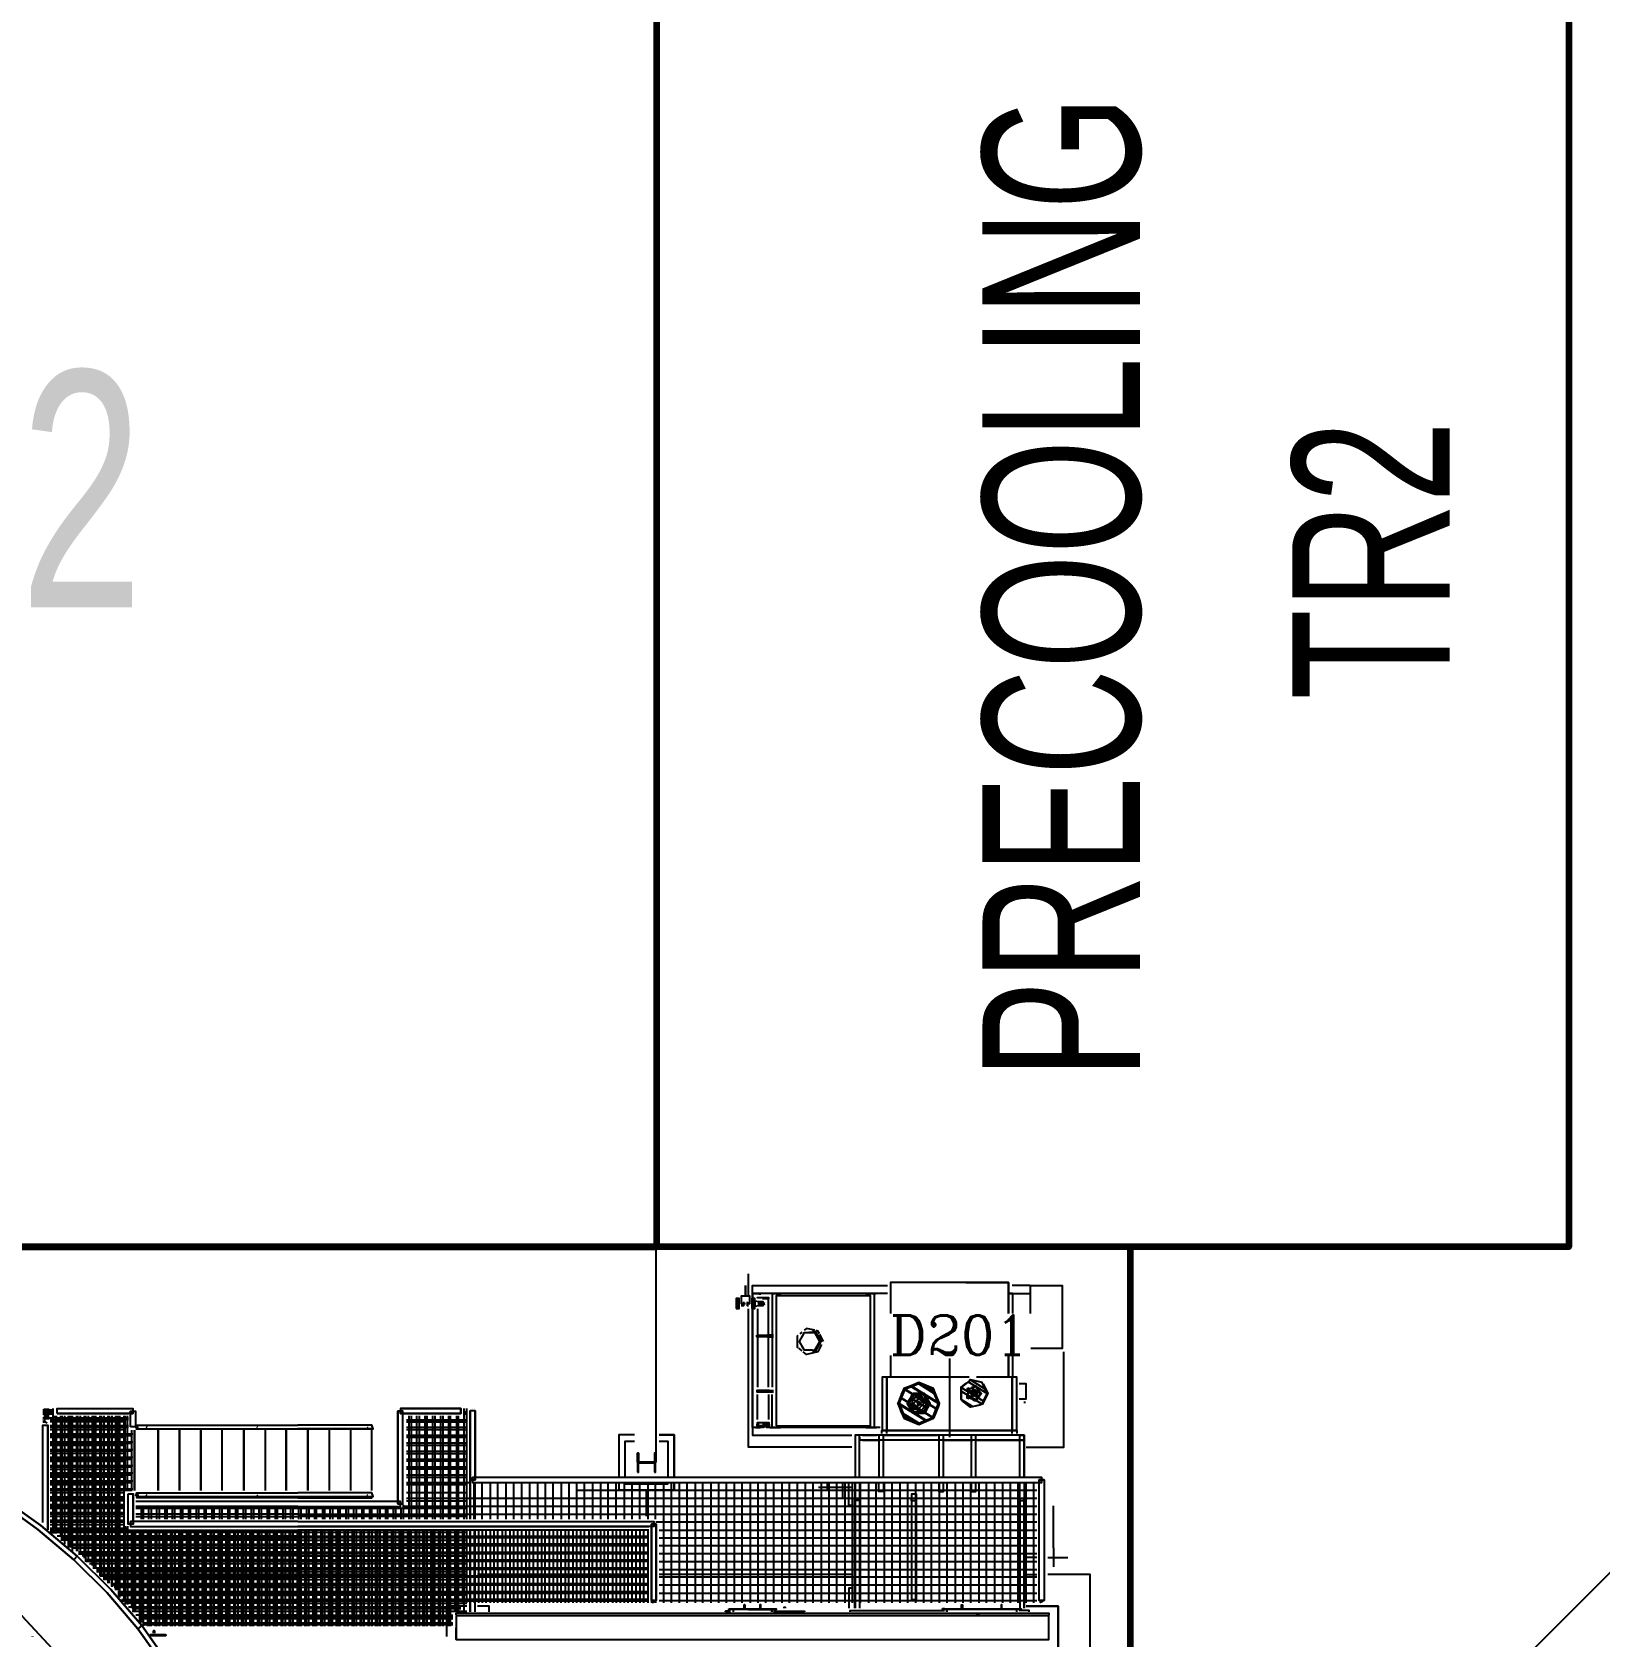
# Model space of a CAD drawing. Extents: x -57244 to 324435, y 15553 to 159369.
# Drawn here: x 106078 to 125968, y 48886 to 69248 of the extents above; entities that cross this region are included whole.
import ezdxf
from ezdxf.enums import TextEntityAlignment as Align

# ---------------------------------------------------------------- set-up
doc = ezdxf.new("R2010")
doc.units = 0
doc.header["$LTSCALE"] = 2000
doc.header["$MEASUREMENT"] = 0
doc.linetypes.add('DASHDOT', pattern=[1, 0.5, -0.25, 0, -0.25])
doc.layers.add('AREE PDL', color=7, linetype='CONTINUOUS', lineweight=100)
doc.layers.add('BASE', color=253, linetype='CONTINUOUS')
doc.layers.add('SCRITTE', color=7, linetype='CONTINUOUS')
doc.styles.add('ROMANC', font='ROMANC', dxfattribs={"height": 0.2})
doc.styles.add('TXT', font='TXT', dxfattribs={"height": 0.2})

msp = doc.modelspace()

# ---------------------------------------------------------------- linework, layer by layer
at = {"layer": 'AREE PDL'}
for p, q in [((120011, 53837), (89323, 53837)), ((120011, 32078), (120011, 53837))]:
    msp.add_line(p, q, dxfattribs=at)
for points in [[(89323, 71949), (89323, 53837), (114003, 53837), (114003, 71949)], [(114003, 53837), (114003, 71949), (125574, 71949), (125574, 53837)]]:
    msp.add_lwpolyline(points, close=True, dxfattribs=at)
at = {"layer": 'BASE', "linetype": 'Continuous'}
for p, q in [((115166, 53228), (115166, 53494)), ((115129, 53344), (115129, 53228)), ((115129, 53228), (115129, 53344)), ((115216, 53273), (115216, 53344)), ((115216, 53244), (115316, 53244)), ((115316, 53244), (115216, 53244)), ((115346, 53244), (115256, 53244)), ((115294, 53138), (115256, 53145)), ((115421, 53174), (115391, 53174)), ((115466, 53244), (115466, 53228)), ((115482, 53244), (115572, 53244)), ((115566, 53244), (115566, 53228)), ((116756, 53244), (116666, 53244)), ((116766, 53244), (116666, 53244)), ((116792, 53244), (116702, 53244)), ((118465, 53244), (118516, 53244)), ((118506, 53244), (118465, 53244)), ((118516, 53244), (118465, 53244)), ((118736, 53344), (118510, 53344)), ((118510, 53244), (118736, 53244)), ((118510, 53244), (118555, 53244)), ((115120, 53114), (115079, 53114)), ((115129, 53114), (115120, 53114)), ((115166, 51294), (115166, 53047)), ((115216, 53047), (115216, 51556)), ((115216, 51556), (115216, 53047)), ((115256, 53083), (115294, 53090)), ((115281, 53047), (115281, 52053)), ((115843, 52751), (115818, 52731)), ((116009, 52776), (115904, 52800)), ((115436, 52714), (115482, 52714)), ((115482, 52694), (115436, 52694)), ((115802, 52550), (115843, 52517)), ((115802, 52550), (115843, 52517)), ((115861, 52550), (115812, 52634)), ((115816, 52641), (115868, 52731)), ((116069, 52629), (116007, 52522)), ((116069, 52723), (116112, 52634)), ((116109, 52641), (116069, 52723)), ((116966, 52455), (116966, 52189)), ((116966, 52455), (116966, 52189)), ((118466, 52455), (118466, 52189)), ((118466, 52189), (118466, 52455)), ((118516, 52455), (118516, 52189)), ((116922, 52184), (117967, 52184)), ((116922, 52184), (116922, 51511)), ((117981, 52151), (118013, 52143)), ((118058, 52184), (118512, 52184)), ((118512, 51465), (118512, 52184)), ((115281, 51646), (115281, 51963)), ((115346, 52014), (115391, 52014)), ((115421, 51963), (115421, 51646)), ((115436, 52014), (115482, 52014)), ((115436, 51994), (115482, 51994)), ((117108, 51963), (117127, 52008)), ((117221, 51917), (117247, 51963)), ((117425, 51928), (117405, 51963)), ((117940, 51917), (117940, 51963)), ((117940, 51963), (117940, 51917)), ((117999, 52053), (118052, 52070)), ((117999, 51938), (117999, 52013)), ((118097, 52008), (118065, 52053)), ((118065, 52053), (118097, 52008)), ((118201, 51975), (118148, 51866)), ((106352, 51762), (106216, 51762)), ((106216, 51742), (106352, 51742)), ((106240, 51601), (106240, 51783)), ((106260, 51646), (106260, 51783)), ((106288, 51646), (106288, 51783)), ((106340, 51783), (106340, 50200)), ((106396, 51721), (107301, 51721)), ((107346, 51721), (107357, 51721)), ((107388, 51737), (107388, 51552)), ((111550, 51742), (111595, 51742)), ((111560, 50381), (111560, 51783)), ((111588, 51783), (111588, 50381)), ((111660, 51782), (111660, 51783)), ((111688, 51783), (111688, 51782)), ((117109, 51733), (117089, 51782)), ((117245, 51737), (117199, 51817)), ((117399, 51723), (117254, 51723)), ((117425, 51769), (117407, 51737)), ((118666, 51872), (118666, 51851)), ((118666, 51872), (118666, 51851)), ((106352, 51714), (106216, 51714)), ((107301, 51662), (106216, 51662)), ((106216, 51642), (106217, 51642)), ((106217, 51614), (106216, 51614)), ((106230, 51601), (106230, 51623)), ((106277, 50245), (106277, 51573)), ((107301, 51642), (106307, 51642)), ((107266, 51614), (106307, 51614)), ((107301, 51562), (106307, 51562)), ((107301, 51542), (106307, 51542)), ((106360, 51691), (106360, 50200)), ((106388, 50200), (106388, 51691)), ((106440, 51691), (106440, 50155)), ((106460, 50110), (106460, 51691)), ((106488, 51691), (106488, 50064)), ((106540, 50019), (106540, 51691)), ((106560, 51691), (106560, 50019)), ((106588, 51691), (106588, 49974)), ((106640, 51691), (106640, 49974)), ((106660, 49974), (106660, 51691)), ((106688, 51691), (106688, 49929)), ((106740, 51691), (106740, 49884)), ((106760, 49838), (106760, 51691)), ((106788, 51691), (106788, 49838)), ((106840, 51691), (106840, 49793)), ((106860, 49748), (106860, 51691)), ((106888, 49748), (106888, 51691)), ((106940, 49658), (106940, 51691)), ((106960, 49658), (106960, 51691)), ((106988, 51691), (106988, 49612)), ((107040, 51691), (107040, 49567)), ((107060, 49567), (107060, 51691)), ((107088, 51691), (107088, 49522)), ((107140, 49477), (107140, 51691)), ((107160, 51691), (107160, 49477)), ((107188, 51691), (107188, 49386)), ((107240, 51691), (107240, 49341)), ((107260, 50742), (107260, 51691)), ((107288, 50742), (107288, 51691)), ((107407, 51573), (107392, 51531)), ((107424, 51526), (109448, 51526)), ((107538, 51542), (107527, 51548)), ((108938, 51542), (108928, 51548)), ((110404, 51526), (109448, 51526)), ((110329, 51547), (110338, 51542)), ((110826, 51642), (111595, 51642)), ((110826, 51614), (111595, 51614)), ((111595, 51542), (110826, 51542)), ((110860, 50381), (110860, 51691)), ((110888, 51691), (110888, 50381)), ((110960, 50381), (110960, 51691)), ((110988, 51691), (110988, 50381)), ((111060, 51691), (111060, 50381)), ((111088, 50381), (111088, 51691)), ((111160, 50381), (111160, 51691)), ((111188, 51691), (111188, 50381)), ((111260, 51691), (111260, 50381)), ((111288, 51691), (111288, 50381)), ((111360, 51691), (111360, 50381)), ((111388, 50381), (111388, 51691)), ((111460, 51691), (111460, 50381)), ((111488, 50381), (111488, 51691)), ((111595, 51714), (111550, 51714)), ((115346, 51544), (115216, 51544)), ((115256, 51544), (115316, 51544)), ((115256, 51544), (115306, 51544)), ((116838, 51544), (115391, 51544)), ((115436, 51544), (115572, 51544)), ((115466, 51556), (115466, 51544)), ((115566, 51544), (115466, 51544)), ((115566, 51544), (115476, 51544)), ((115566, 51556), (115566, 51544)), ((115566, 51556), (115566, 51544)), ((116657, 51544), (116792, 51544)), ((116766, 51544), (116766, 51556)), ((117326, 51583), (117380, 51606)), ((107266, 51514), (106307, 51514)), ((106307, 51462), (107357, 51462)), ((106307, 51442), (107346, 51442)), ((107266, 51414), (106307, 51414)), ((106307, 51362), (107357, 51362)), ((106307, 51342), (107346, 51342)), ((107266, 51314), (106307, 51314)), ((107340, 51511), (107340, 50742)), ((107378, 51511), (107378, 50742)), ((107378, 50742), (107378, 51511)), ((107678, 50742), (107678, 51511)), ((107678, 51511), (107678, 50742)), ((107949, 51511), (107949, 50742)), ((107949, 50742), (107949, 51511)), ((108220, 50742), (108220, 51511)), ((108220, 51511), (108220, 50742)), ((108491, 50742), (108491, 51511)), ((108491, 50742), (108491, 51511)), ((108762, 51511), (108762, 50742)), ((108762, 50742), (108762, 51511)), ((109033, 51511), (109033, 50742)), ((109033, 51511), (109033, 50742)), ((109303, 50742), (109303, 51511)), ((109303, 51511), (109303, 50742)), ((109574, 51511), (109574, 50742)), ((109574, 50742), (109574, 51511)), ((109845, 51511), (109845, 50742)), ((109845, 51511), (109845, 50742)), ((110116, 51511), (110116, 50742)), ((110116, 51511), (110116, 50742)), ((110387, 50742), (110387, 51511)), ((110387, 50742), (110387, 51511)), ((111595, 51514), (110826, 51514)), ((111595, 51442), (110826, 51442)), ((111595, 51414), (110826, 51414)), ((111595, 51342), (110826, 51342)), ((111595, 51314), (110826, 51314)), ((113719, 51448), (113522, 51448)), ((118662, 51444), (116521, 51444)), ((116521, 51444), (116521, 50923)), ((118645, 51384), (116566, 51384)), ((118645, 51384), (116566, 51384)), ((116576, 51420), (116576, 51375)), ((116576, 51375), (116576, 51420)), ((116612, 51444), (116792, 51444)), ((116612, 51384), (116838, 51384)), ((116860, 51465), (116860, 51504)), ((116883, 51444), (117561, 51444)), ((117606, 51384), (116883, 51384)), ((117967, 51444), (117651, 51444)), ((117651, 51384), (118013, 51384)), ((118600, 51444), (118058, 51444)), ((118058, 51384), (118645, 51384)), ((118572, 51504), (118572, 51465)), ((118572, 51504), (118572, 51465)), ((118607, 51375), (118607, 51420)), ((118607, 51375), (118607, 51420)), ((106307, 51262), (107357, 51262)), ((107346, 51242), (106307, 51242)), ((107266, 51214), (106307, 51214)), ((107357, 51162), (106307, 51162)), ((106307, 51142), (107346, 51142)), ((106307, 51114), (107266, 51114)), ((110826, 51242), (111595, 51242)), ((110826, 51214), (111595, 51214)), ((110826, 51142), (111595, 51142)), ((111595, 51114), (110826, 51114)), ((106307, 51062), (107357, 51062)), ((106307, 51042), (107346, 51042)), ((106307, 51014), (107266, 51014)), ((107357, 50962), (106307, 50962)), ((106307, 50942), (107346, 50942)), ((107266, 50914), (106307, 50914)), ((110826, 51042), (111595, 51042)), ((111595, 51014), (110826, 51014)), ((110826, 50942), (111595, 50942)), ((110826, 50914), (111595, 50914)), ((112534, 50910), (111666, 50910)), ((118871, 50910), (113206, 50910)), ((113987, 51102), (113757, 51102)), ((113764, 51102), (113869, 51102)), ((122853, 46458), (127353, 50958)), ((107357, 50862), (106307, 50862)), ((107346, 50842), (106307, 50842)), ((107266, 50814), (106307, 50814)), ((107357, 50762), (106307, 50762)), ((107346, 50742), (106307, 50742)), ((107256, 50714), (106307, 50714)), ((107358, 50336), (107358, 50703)), ((107407, 50713), (109448, 50713)), ((111640, 50842), (110826, 50842)), ((111595, 50814), (110826, 50814)), ((111595, 50714), (110826, 50714)), ((111634, 50381), (111634, 50878)), ((111634, 50878), (111634, 50381)), ((111666, 50847), (112579, 50847)), ((111688, 50381), (111688, 50833)), ((111696, 50381), (111696, 50833)), ((111696, 50833), (111696, 50381)), ((111788, 50381), (111788, 50833)), ((111888, 50833), (111888, 50381)), ((111988, 50381), (111988, 50833)), ((112088, 50833), (112088, 50381)), ((112188, 50381), (112188, 50833)), ((112288, 50833), (112288, 50381)), ((112388, 50833), (112388, 50381)), ((112488, 50833), (112488, 50381)), ((112588, 50833), (112588, 50381)), ((112688, 50381), (112688, 50833)), ((112788, 50833), (112788, 50381)), ((112888, 50833), (112888, 50381)), ((112988, 50381), (112988, 50833)), ((118826, 50742), (113003, 50742)), ((113088, 50381), (113088, 50833)), ((113160, 50847), (118826, 50847)), ((113188, 50833), (113188, 50381)), ((113288, 50833), (113288, 50381)), ((113388, 50381), (113388, 50833)), ((113488, 50381), (113488, 50833)), ((113588, 50833), (113588, 50381)), ((114142, 50828), (113602, 50828)), ((113688, 50833), (113688, 50381)), ((113788, 50381), (113788, 50833)), ((113888, 50833), (113888, 50381)), ((113988, 50381), (113988, 50833)), ((114088, 50833), (114088, 49318)), ((114188, 49318), (114188, 50833)), ((114288, 50833), (114288, 49318)), ((114388, 49318), (114388, 50833)), ((114488, 50833), (114488, 49318)), ((114588, 49318), (114588, 50833)), ((114688, 50833), (114688, 49318)), ((114788, 50833), (114788, 49318)), ((114888, 49318), (114888, 50833)), ((114988, 49318), (114988, 50833)), ((115088, 49318), (115088, 50833)), ((115188, 50833), (115188, 49318)), ((115288, 49318), (115288, 50833)), ((115388, 49318), (115388, 50833)), ((115488, 49318), (115488, 50833)), ((115588, 50833), (115588, 49318)), ((115688, 49318), (115688, 50833)), ((115788, 49318), (115788, 50833)), ((115888, 49318), (115888, 50833)), ((115988, 49318), (115988, 50833)), ((116088, 50833), (116088, 49318)), ((116165, 50829), (116165, 50738)), ((116188, 49318), (116188, 50833)), ((116288, 49318), (116288, 50833)), ((116365, 50641), (116365, 50833)), ((116388, 50833), (116388, 49318)), ((116488, 49318), (116488, 50833)), ((116521, 50652), (116521, 50833)), ((116521, 50833), (116521, 50607)), ((116576, 50833), (116576, 50607)), ((116588, 49318), (116588, 50833)), ((116688, 50833), (116688, 49318)), ((116788, 49318), (116788, 50833)), ((116888, 50833), (116888, 49318)), ((116988, 49318), (116988, 50833)), ((117088, 50833), (117088, 49318)), ((117188, 49318), (117188, 50833)), ((117288, 49318), (117288, 50833)), ((117388, 50833), (117388, 49318)), ((117488, 49318), (117488, 50833)), ((117588, 49318), (117588, 50833)), ((117688, 49318), (117688, 50833)), ((117788, 50833), (117788, 49318)), ((117888, 49318), (117888, 50833)), ((117988, 49318), (117988, 50833)), ((118088, 50833), (118088, 49318)), ((118188, 49318), (118188, 50833)), ((118288, 50833), (118288, 49318)), ((118388, 50833), (118388, 49318)), ((118488, 50833), (118488, 49318)), ((118588, 49318), (118588, 50833)), ((118607, 50607), (118607, 50833)), ((118662, 50833), (118662, 50607)), ((118662, 50833), (118662, 50607)), ((118688, 49318), (118688, 50833)), ((118788, 49318), (118788, 50833)), ((118917, 50879), (118855, 50879)), ((106307, 50662), (107256, 50662)), ((106307, 50642), (107256, 50642)), ((107256, 50614), (106307, 50614)), ((107256, 50562), (106307, 50562)), ((106307, 50542), (107256, 50542)), ((107256, 50514), (106307, 50514)), ((107392, 50666), (109448, 50666)), ((107424, 50666), (107392, 50666)), ((109448, 50604), (107392, 50604)), ((107392, 50542), (109448, 50542)), ((109448, 50542), (107392, 50542)), ((109448, 50514), (107392, 50514)), ((107407, 50652), (107407, 50652)), ((107460, 50516), (107460, 50381)), ((107488, 50516), (107488, 50381)), ((107538, 50682), (107527, 50688)), ((107560, 50381), (107560, 50516)), ((107588, 50516), (107588, 50381)), ((107660, 50381), (107660, 50516)), ((107688, 50516), (107688, 50381)), ((107760, 50516), (107760, 50381)), ((107788, 50516), (107788, 50381)), ((107860, 50381), (107860, 50516)), ((107888, 50381), (107888, 50516)), ((107960, 50516), (107960, 50381)), ((107988, 50516), (107988, 50381)), ((108060, 50516), (108060, 50381)), ((108088, 50381), (108088, 50516)), ((108160, 50516), (108160, 50381)), ((108188, 50516), (108188, 50381)), ((108260, 50516), (108260, 50381)), ((108288, 50381), (108288, 50516)), ((108360, 50516), (108360, 50381)), ((108388, 50381), (108388, 50516)), ((108460, 50381), (108460, 50516)), ((108488, 50381), (108488, 50516)), ((108560, 50516), (108560, 50381)), ((108588, 50381), (108588, 50516)), ((108660, 50516), (108660, 50381)), ((108688, 50381), (108688, 50516)), ((108760, 50381), (108760, 50516)), ((108788, 50381), (108788, 50516)), ((108860, 50381), (108860, 50516)), ((108888, 50516), (108888, 50381)), ((108928, 50688), (108938, 50682)), ((108960, 50381), (108960, 50516)), ((108988, 50381), (108988, 50516)), ((109060, 50516), (109060, 50381)), ((109088, 50381), (109088, 50516)), ((109160, 50516), (109160, 50381)), ((109188, 50516), (109188, 50381)), ((109260, 50516), (109260, 50381)), ((109288, 50516), (109288, 50381)), ((109360, 50381), (109360, 50516)), ((109388, 50381), (109388, 50516)), ((111595, 50514), (109448, 50514)), ((109460, 50381), (109460, 50516)), ((109488, 50516), (109488, 50381)), ((109560, 50516), (109560, 50381)), ((109588, 50516), (109588, 50381)), ((109660, 50516), (109660, 50381)), ((109688, 50381), (109688, 50516)), ((109760, 50516), (109760, 50381)), ((109788, 50516), (109788, 50381)), ((109860, 50381), (109860, 50516)), ((109888, 50516), (109888, 50381)), ((109960, 50381), (109960, 50516)), ((109988, 50381), (109988, 50516)), ((110060, 50516), (110060, 50381)), ((110088, 50516), (110088, 50381)), ((110160, 50381), (110160, 50516)), ((110188, 50516), (110188, 50381)), ((110260, 50516), (110260, 50381)), ((110288, 50381), (110288, 50516)), ((110338, 50682), (110329, 50687)), ((110360, 50516), (110360, 50381)), ((110388, 50381), (110388, 50516)), ((110460, 50516), (110460, 50381)), ((110488, 50516), (110488, 50381)), ((110560, 50516), (110560, 50381)), ((110588, 50516), (110588, 50381)), ((110660, 50516), (110660, 50381)), ((110688, 50516), (110688, 50381)), ((110760, 50381), (110760, 50516)), ((118826, 50542), (110781, 50542)), ((110788, 50381), (110788, 50562)), ((118826, 50642), (110826, 50642)), ((110826, 50614), (111595, 50614)), ((116476, 50554), (116441, 50554)), ((116517, 50652), (116517, 49251)), ((116517, 49251), (116517, 50652)), ((116521, 50652), (116521, 49251)), ((116576, 50652), (116576, 50607)), ((116576, 50607), (116576, 49251)), ((118607, 50652), (118607, 49251)), ((118607, 50607), (118607, 50652)), ((118662, 49251), (118662, 50652)), ((118664, 50652), (118664, 49251)), ((118664, 50652), (118664, 49251)), ((107256, 50462), (106307, 50462)), ((107256, 50442), (106307, 50442)), ((107256, 50414), (106307, 50414)), ((107256, 50362), (106307, 50362)), ((107256, 50342), (106307, 50342)), ((106307, 50314), (107256, 50314)), ((109448, 50442), (107392, 50442)), ((107392, 50414), (109448, 50414)), ((109448, 50442), (118826, 50442)), ((111595, 50414), (109448, 50414)), ((113966, 50349), (113966, 50290)), ((118826, 50342), (113990, 50342)), ((107301, 50262), (106307, 50262)), ((106307, 50242), (109448, 50242)), ((106307, 50214), (109448, 50214)), ((109448, 50162), (106397, 50162)), ((106442, 50142), (109448, 50142)), ((109448, 50114), (106442, 50114)), ((107260, 50290), (107260, 49296)), ((107288, 50290), (107288, 49296)), ((107340, 50245), (107340, 49251)), ((107360, 50245), (107360, 49206)), ((107388, 49206), (107388, 50245)), ((107440, 50245), (107440, 49070)), ((107460, 50245), (107460, 49070)), ((107488, 50245), (107488, 49025)), ((107540, 50245), (107540, 49023)), ((107560, 50245), (107560, 49023)), ((107588, 49023), (107588, 50245)), ((107640, 50245), (107640, 49023)), ((107660, 49023), (107660, 50245)), ((107688, 50245), (107688, 49023)), ((107740, 49023), (107740, 50245)), ((107760, 50245), (107760, 49023)), ((107788, 49023), (107788, 50245)), ((107840, 49023), (107840, 50245)), ((107860, 49023), (107860, 50245)), ((107888, 50245), (107888, 49023)), ((107940, 50245), (107940, 49023)), ((107960, 50245), (107960, 49023)), ((107988, 49023), (107988, 50245)), ((108040, 49023), (108040, 50245)), ((108060, 50245), (108060, 49023)), ((108088, 50245), (108088, 49023)), ((108140, 50245), (108140, 49023)), ((108160, 50245), (108160, 49023)), ((108188, 49023), (108188, 50245)), ((108240, 49023), (108240, 50245)), ((108260, 50245), (108260, 49023)), ((108288, 49023), (108288, 50245)), ((108340, 49023), (108340, 50245)), ((108360, 49023), (108360, 50245)), ((108388, 49023), (108388, 50245)), ((108440, 50245), (108440, 49023)), ((108460, 50245), (108460, 49023)), ((108488, 49023), (108488, 50245)), ((108540, 49023), (108540, 50245)), ((108560, 49023), (108560, 50245)), ((108588, 49023), (108588, 50245)), ((108640, 49023), (108640, 50245)), ((108660, 49023), (108660, 50245)), ((108688, 50245), (108688, 49023)), ((108740, 49023), (108740, 50245)), ((108760, 50245), (108760, 49023)), ((108788, 50245), (108788, 49023)), ((108840, 50245), (108840, 49023)), ((108860, 50245), (108860, 49023)), ((108888, 49023), (108888, 50245)), ((108940, 49023), (108940, 50245)), ((108960, 50245), (108960, 49023)), ((108988, 50245), (108988, 49023)), ((109040, 50245), (109040, 49023)), ((109060, 50245), (109060, 49023)), ((109088, 50245), (109088, 49023)), ((109140, 50245), (109140, 49023)), ((109160, 50245), (109160, 49023)), ((109188, 49023), (109188, 50245)), ((109240, 49023), (109240, 50245)), ((109260, 49023), (109260, 50245)), ((109288, 50245), (109288, 49023)), ((109340, 50245), (109340, 49023)), ((109360, 49023), (109360, 50245)), ((109388, 49023), (109388, 50245)), ((109440, 50245), (109440, 49023)), ((109448, 50287), (113900, 50287)), ((113900, 50242), (109448, 50242)), ((109448, 50214), (111595, 50214)), ((109448, 50162), (113900, 50162)), ((113900, 50142), (109448, 50142)), ((109448, 50114), (111595, 50114)), ((109460, 50245), (109460, 49023)), ((109488, 50245), (109488, 49023)), ((109540, 50245), (109540, 49023)), ((109560, 49023), (109560, 50245)), ((109588, 49023), (109588, 50245)), ((109640, 50245), (109640, 49023)), ((109660, 50245), (109660, 49023)), ((109688, 49023), (109688, 50245)), ((109740, 50245), (109740, 49023)), ((109760, 49023), (109760, 50245)), ((109788, 50245), (109788, 49023)), ((109840, 50245), (109840, 49023)), ((109860, 50245), (109860, 49023)), ((109888, 49023), (109888, 50245)), ((109940, 49023), (109940, 50245)), ((109960, 50245), (109960, 49023)), ((109988, 49023), (109988, 50245)), ((110040, 49023), (110040, 50245)), ((110060, 49023), (110060, 50245)), ((110088, 49023), (110088, 50245)), ((110140, 50245), (110140, 49023)), ((110160, 50245), (110160, 49023)), ((110188, 50245), (110188, 49023)), ((110240, 50245), (110240, 49023)), ((110260, 49023), (110260, 50245)), ((110288, 50245), (110288, 49023)), ((110340, 50245), (110340, 49023)), ((110360, 49023), (110360, 50245)), ((110388, 50245), (110388, 49023)), ((110440, 49023), (110440, 50245)), ((110460, 50245), (110460, 49023)), ((110488, 50245), (110488, 49023)), ((110540, 50245), (110540, 49023)), ((110560, 49023), (110560, 50245)), ((110588, 49023), (110588, 50245)), ((110640, 49023), (110640, 50245)), ((110660, 49023), (110660, 50245)), ((110688, 49023), (110688, 50245)), ((110740, 49023), (110740, 50245)), ((110760, 50245), (110760, 49023)), ((110788, 49023), (110788, 50245)), ((110840, 50245), (110840, 49023)), ((110860, 49023), (110860, 50245)), ((110888, 49023), (110888, 50245)), ((110940, 49023), (110940, 50245)), ((110960, 49023), (110960, 50245)), ((110988, 50245), (110988, 49023)), ((111040, 49023), (111040, 50245)), ((111060, 49023), (111060, 50245)), ((111088, 49023), (111088, 50245)), ((111140, 49023), (111140, 50245)), ((111160, 50245), (111160, 49023)), ((111188, 49023), (111188, 50245)), ((111240, 49023), (111240, 50245)), ((111260, 49023), (111260, 50245)), ((111288, 50245), (111288, 49023)), ((111340, 50245), (111340, 49023)), ((111360, 49023), (111360, 50245)), ((111388, 49023), (111388, 50245)), ((111440, 50245), (111440, 49206)), ((111460, 49206), (111460, 50245)), ((111488, 49206), (111488, 50245)), ((111540, 50245), (111540, 49318)), ((111560, 49206), (111560, 50245)), ((111588, 50245), (111588, 49318)), ((111634, 50245), (111634, 49206)), ((111634, 49206), (111634, 50245)), ((111640, 49318), (111640, 50245)), ((111688, 50245), (111688, 49318)), ((111696, 50245), (111696, 49206)), ((111696, 50245), (111696, 49206)), ((111740, 50245), (111740, 49318)), ((111788, 50245), (111788, 49318)), ((111840, 49318), (111840, 50245)), ((111888, 50245), (111888, 49318)), ((111940, 49318), (111940, 50245)), ((111988, 49318), (111988, 50245)), ((112040, 50245), (112040, 49318)), ((112088, 49318), (112088, 50245)), ((112140, 50245), (112140, 49318)), ((112188, 49318), (112188, 50245)), ((112240, 49318), (112240, 50245)), ((112288, 50245), (112288, 49318)), ((112340, 50245), (112340, 49318)), ((112388, 49318), (112388, 50245)), ((112440, 49318), (112440, 50245)), ((112488, 50245), (112488, 49318)), ((112540, 50245), (112540, 49318)), ((112588, 49318), (112588, 50245)), ((112640, 49318), (112640, 50245)), ((112688, 50245), (112688, 49318)), ((112740, 50245), (112740, 49318)), ((112788, 49318), (112788, 50245)), ((112840, 50245), (112840, 49318)), ((112888, 49318), (112888, 50245)), ((112940, 50245), (112940, 49318)), ((112988, 49318), (112988, 50245)), ((113040, 49318), (113040, 50245)), ((113088, 49318), (113088, 50245)), ((113140, 50245), (113140, 49318)), ((113188, 49318), (113188, 50245)), ((113240, 50245), (113240, 49318)), ((113288, 50245), (113288, 49318)), ((113340, 49318), (113340, 50245)), ((113388, 49318), (113388, 50245)), ((113440, 50245), (113440, 49318)), ((113488, 50245), (113488, 49318)), ((113540, 50245), (113540, 49318)), ((113588, 50245), (113588, 49318)), ((113640, 49318), (113640, 50245)), ((113688, 50245), (113688, 49318)), ((113740, 49318), (113740, 50245)), ((113788, 50245), (113788, 49318)), ((113840, 49318), (113840, 50245)), ((113888, 50245), (113888, 49318)), ((114035, 50242), (118826, 50242)), ((114035, 50142), (118826, 50142)), ((106533, 50062), (109448, 50062)), ((109448, 50042), (106533, 50042)), ((106578, 50014), (109448, 50014)), ((106648, 49911), (106648, 49910)), ((109448, 49962), (106668, 49962)), ((106668, 49942), (109448, 49942)), ((109448, 49914), (106714, 49914)), ((113900, 50062), (109448, 50062)), ((113900, 50042), (109448, 50042)), ((109448, 50014), (111595, 50014)), ((109448, 49962), (113900, 49962)), ((113900, 49942), (109448, 49942)), ((109448, 49914), (111595, 49914)), ((118826, 50042), (114035, 50042)), ((118826, 49942), (114035, 49942)), ((119037, 50018), (119037, 49775)), ((106606, 49864), (106607, 49864)), ((109448, 49862), (106759, 49862)), ((109448, 49842), (106759, 49842)), ((109448, 49814), (106804, 49814)), ((106849, 49762), (109448, 49762)), ((106894, 49742), (109448, 49742)), ((106894, 49714), (109448, 49714)), ((109448, 49862), (113900, 49862)), ((113900, 49842), (109448, 49842)), ((111595, 49814), (109448, 49814)), ((109448, 49762), (113900, 49762)), ((113900, 49742), (109448, 49742)), ((109448, 49714), (111595, 49714)), ((114035, 49842), (118826, 49842)), ((114035, 49742), (118826, 49742)), ((109448, 49679), (106940, 49679)), ((106940, 49662), (109448, 49662)), ((106985, 49642), (109448, 49642)), ((109448, 49614), (106985, 49614)), ((107075, 49562), (109448, 49562)), ((107075, 49542), (109448, 49542)), ((109448, 49514), (107120, 49514)), ((111595, 49679), (109448, 49679)), ((109448, 49662), (113900, 49662)), ((113900, 49642), (109448, 49642)), ((109448, 49614), (111595, 49614)), ((109448, 49562), (113900, 49562)), ((113900, 49542), (109448, 49542)), ((111595, 49514), (109448, 49514)), ((113900, 49679), (111730, 49679)), ((116476, 49679), (114035, 49679)), ((118826, 49642), (114035, 49642)), ((118826, 49542), (114035, 49542)), ((118691, 49679), (118826, 49679)), ((107166, 49462), (109448, 49462)), ((107166, 49442), (109448, 49442)), ((107166, 49414), (109448, 49414)), ((107211, 49362), (109448, 49362)), ((107211, 49342), (109448, 49342)), ((109448, 49314), (107256, 49314)), ((109448, 49462), (113900, 49462)), ((109448, 49442), (113900, 49442)), ((111595, 49414), (109448, 49414)), ((113900, 49362), (109448, 49362)), ((109448, 49342), (113900, 49342)), ((109448, 49314), (111595, 49314)), ((113940, 49318), (113940, 49341)), ((113988, 49341), (113988, 49318)), ((114035, 49442), (118826, 49442)), ((118826, 49342), (114035, 49342)), ((115310, 49292), (115310, 49251)), ((118870, 49321), (118870, 49341)), ((109448, 49262), (107301, 49262)), ((109448, 49242), (107346, 49242)), ((107346, 49214), (109448, 49214)), ((109448, 49162), (107392, 49162)), ((109448, 49142), (107437, 49142)), ((109448, 49114), (107437, 49114)), ((111516, 49262), (109448, 49262)), ((111516, 49242), (109448, 49242)), ((109448, 49214), (111595, 49214)), ((109448, 49162), (111414, 49162)), ((109448, 49142), (111414, 49142)), ((111414, 49114), (109448, 49114)), ((118976, 49154), (111456, 49154)), ((111456, 49154), (111456, 49008)), ((111876, 49274), (111730, 49274)), ((114916, 49233), (114916, 49242)), ((115482, 49213), (115876, 49213)), ((117681, 49206), (117681, 49233)), ((118976, 49008), (118976, 49154)), ((106085, 48889), (106081, 48894)), ((106081, 48894), (106085, 48889)), ((106081, 48894), (106085, 48889)), ((106085, 48889), (106081, 48894)), ((106081, 48894), (106085, 48889)), ((106085, 48889), (106081, 48894)), ((106081, 48894), (106085, 48889)), ((106085, 48889), (106081, 48894)), ((106081, 48894), (106085, 48889)), ((106085, 48889), (106081, 48894)), ((106081, 48894), (106085, 48889)), ((106085, 48889), (106081, 48894)), ((106081, 48894), (106085, 48889)), ((106085, 48889), (106081, 48894)), ((107419, 48990), (107419, 48990)), ((107468, 49029), (107468, 49029)), ((109448, 49062), (107482, 49062)), ((107482, 49042), (109448, 49042)), ((111414, 49062), (109448, 49062)), ((109448, 49042), (111414, 49042)), ((111456, 48854), (111456, 48999))]:
    msp.add_line(p, q, dxfattribs=at)
at = {"layer": 'BASE', "linetype": 'DASHDOT'}
for p, q in [((117716, 52420), (117716, 51234)), ((113872, 50416), (113872, 50742)), ((116476, 50781), (116056, 50781)), ((119037, 50018), (119037, 50551)), ((118826, 49892), (118691, 49892)), ((118962, 49892), (119218, 49892))]:
    msp.add_line(p, q, dxfattribs=at)
at = {"layer": 'BASE', "linetype": 'Continuous'}
for points in [[(113992, 56437), (113992, 51102), (113876, 51102)], [(117515, 53384), (116966, 53384), (116966, 52989)], [(118466, 52989), (118466, 53384), (116966, 53384), (116966, 52989)], [(117922, 53384), (118466, 53384), (118466, 52989)], [(115079, 53214), (115179, 53214), (115179, 53183)], [(115120, 53114), (115079, 53114), (115079, 53214), (115179, 53214), (115179, 53114), (115165, 53114)], [(116928, 53244), (115216, 53244), (115216, 53344), (116928, 53344)], [(115216, 53183), (115216, 53244), (115306, 53244)], [(115316, 53228), (115316, 53244), (115216, 53244), (115216, 53183)], [(115316, 53244), (115216, 53244), (115216, 53228)], [(115216, 53183), (115216, 53244), (115306, 53244)], [(115281, 53183), (115281, 53194), (115351, 53194), (115421, 53194), (115421, 53174), (115391, 53174)], [(115281, 53194), (115351, 53194), (115421, 53194)], [(115421, 52053), (115421, 53174), (115351, 53174), (115346, 53174)], [(115566, 53228), (115566, 53244), (115466, 53244), (115466, 52053)], [(115566, 53228), (115566, 53244), (115476, 53244)], [(116666, 53228), (116666, 53244), (116756, 53244)], [(116666, 53244), (116766, 53244), (116766, 53228)], [(116666, 51556), (116666, 51544), (116766, 51544), (116766, 53244), (116666, 53244), (116666, 53228)], [(118465, 53244), (118516, 53244), (118516, 52989)], [(118465, 53244), (118516, 53244), (118516, 53228)], [(118746, 52989), (118746, 53344), (119146, 53344), (119146, 52544), (118749, 52544)], [(118746, 52989), (118746, 53344), (119146, 53344), (119146, 52544), (118749, 52544)], [(115047, 53092), (115047, 53114), (115047, 53138)], [(115075, 53089), (115107, 53089), (115107, 53114), (115107, 53138)], [(115179, 53138), (115179, 53119), (115150, 53119)], [(115150, 53138), (115150, 53114), (115150, 53089), (115165, 53089)], [(115179, 53138), (115179, 53114), (115165, 53114)], [(116476, 51294), (115166, 51294), (115166, 53047)], [(115210, 53138), (115210, 53114), (115210, 53092)], [(115316, 51556), (115316, 51544), (115216, 51544), (115216, 53047)], [(115246, 53138), (115246, 53114), (115246, 53092)], [(115979, 52522), (115877, 52522), (115812, 52634), (115877, 52747), (116007, 52747), (116072, 52634)], [(116009, 52776), (115904, 52800), (115874, 52776)], [(115979, 52522), (116007, 52522), (116072, 52634), (116007, 52747), (115934, 52747)], [(115979, 52509), (116015, 52509), (116087, 52634), (116015, 52760), (115979, 52760)], [(116066, 52731), (116048, 52767), (116024, 52773)], [(116066, 52731), (116048, 52767), (116024, 52773)], [(115482, 52714), (115431, 52714), (115431, 52694), (115482, 52694)], [(115798, 52553), (115789, 52560), (115789, 52708), (115798, 52715)], [(115798, 52553), (115789, 52560), (115789, 52708)], [(115798, 52633), (115797, 52634), (115798, 52636)], [(115798, 52633), (115797, 52634), (115798, 52636)], [(116093, 52595), (116048, 52501), (115904, 52468), (115859, 52505)], [(116093, 52595), (116048, 52501), (115904, 52468), (115859, 52505)], [(118691, 51294), (119166, 51294), (119166, 52505)], [(116867, 51511), (116867, 52184), (116922, 52184), (116922, 51511)], [(116922, 51465), (116922, 52184), (117967, 52184)], [(117972, 52143), (117981, 52151), (118133, 52116)], [(118058, 52184), (118512, 52184), (118512, 51511)], [(118512, 51465), (118512, 52184), (118567, 52184), (118567, 51511)], [(115566, 51556), (115566, 51544), (115466, 51544), (115466, 51963)], [(117922, 52104), (117859, 52053), (117859, 51897)], [(117967, 52043), (117940, 52034), (117940, 52008)], [(117967, 51908), (117940, 51916), (117940, 51963)], [(117967, 51908), (117940, 51916), (117940, 51963)], [(117999, 52053), (118052, 52070), (118097, 52008)], [(117999, 51937), (118066, 51975), (117999, 52014)], [(118013, 51893), (118052, 51880), (118103, 51950)], [(118013, 51893), (118052, 51880), (118103, 51950)], [(118103, 52000), (118121, 51975), (118052, 51880)], [(118142, 52098), (118201, 51975), (118133, 51834)], [(118600, 52101), (118687, 52101), (118687, 51901), (118600, 51901)], [(118600, 52101), (118687, 52101), (118687, 51901), (118600, 51901)], [(107325, 51721), (107357, 51721), (107357, 51752)], [(110782, 50573), (110719, 50573), (110719, 51752), (110781, 51752)], [(110751, 51783), (111516, 51783), (111516, 51721), (110751, 51721)], [(110782, 51721), (110751, 51721), (110751, 51752)], [(111640, 50879), (111635, 50879), (111635, 51753)], [(111697, 51753), (111697, 50879), (111685, 50879)], [(117064, 51842), (117061, 51848), (117064, 51854)], [(117335, 51791), (117326, 51782), (117260, 51848), (117326, 51914), (117368, 51872)], [(117380, 51836), (117392, 51848), (117380, 51860)], [(117582, 51827), (117513, 51661), (117425, 51624)], [(117433, 51782), (117471, 51848), (117431, 51917)], [(118103, 51828), (117981, 51800), (117877, 51883)], [(106215, 50336), (106215, 51573), (106277, 51573), (106277, 50245)], [(106230, 51601), (106230, 51623), (106268, 51601)], [(107392, 51526), (107424, 51526), (107407, 51573), (109448, 51573)], [(109448, 51526), (110370, 51526), (110404, 51526), (110387, 51573), (109448, 51573)], [(115346, 51544), (115216, 51544), (115216, 51444), (116476, 51444)], [(115216, 51534), (115216, 51444), (116476, 51444)], [(115346, 51584), (115351, 51584), (115427, 51584), (115427, 51604), (115351, 51604), (115275, 51604), (115275, 51584), (115301, 51584)], [(115351, 51564), (115275, 51564), (115275, 51584), (115301, 51584)], [(115391, 51564), (115351, 51564), (115301, 51564)], [(115391, 51564), (115351, 51564), (115301, 51564)], [(115301, 51560), (115351, 51549), (115391, 51558)], [(115391, 51584), (115427, 51584), (115427, 51564), (115391, 51564)], [(115566, 51544), (115566, 51544), (115466, 51544)], [(116756, 51544), (116666, 51544), (116666, 51556)], [(113719, 51448), (113522, 51448), (113522, 50923)], [(113602, 50923), (113602, 51368), (113719, 51368)], [(114222, 50923), (114222, 51448), (114035, 51448)], [(114035, 51448), (114222, 51448), (114222, 50923)], [(114035, 51368), (114142, 51368), (114142, 50923)], [(116576, 50923), (116576, 51444), (116521, 51444), (116521, 51442), (116521, 50923)], [(116881, 50923), (116881, 51444), (116821, 51444), (116821, 50923)], [(116860, 51465), (116860, 51504), (118572, 51504), (118566, 51504), (116866, 51504)], [(117641, 50923), (117641, 51444), (117581, 51444), (117581, 50923)], [(118051, 50923), (118051, 51444), (117991, 51444), (117991, 50923)], [(118607, 50923), (118607, 51444), (118662, 51444)], [(118662, 50923), (118662, 51444), (118662, 51442), (118662, 50923)], [(113757, 51102), (113757, 51218), (113769, 51218), (113769, 51102)], [(113206, 50910), (111666, 50910), (111666, 50847), (112579, 50847)], [(111666, 50879), (111666, 50910), (111697, 50910)], [(111666, 50879), (111666, 50910), (111697, 50910)], [(112579, 50847), (118886, 50847), (118886, 50910), (113206, 50910)], [(107392, 50671), (107407, 50713), (107424, 50666), (109448, 50666)], [(109448, 50666), (110404, 50666), (110387, 50713), (109448, 50713)], [(113522, 50833), (113522, 50748), (114222, 50748), (114222, 50833)], [(114222, 50833), (114222, 50748), (113522, 50748)], [(113602, 50833), (113602, 50828), (114142, 50828), (114142, 50833)], [(116476, 50554), (116441, 50554), (116441, 50833)], [(116881, 50833), (116881, 50729), (116821, 50729), (116821, 50833)], [(117581, 50833), (117581, 50729), (117641, 50729), (117641, 50833)], [(117991, 50833), (117991, 50729), (118051, 50729), (118051, 50833)], [(118886, 50879), (118855, 50879), (118855, 50847)], [(106189, 50299), (105699, 50650), (105665, 50598), (106150, 50250), (106607, 49864), (106623, 49882)], [(105665, 50598), (106150, 50250), (105665, 50598), (105699, 50650), (106189, 50299), (106649, 49910), (106189, 50299), (105699, 50650)], [(109448, 50652), (107407, 50652), (107407, 50652)], [(109448, 50652), (110386, 50652), (110386, 50652)], [(109448, 50542), (110751, 50542), (110751, 50604)], [(109448, 50542), (110751, 50542), (110751, 50604), (109448, 50604)], [(110719, 50604), (110719, 50573), (110751, 50573)], [(116576, 50615), (116521, 50615), (116521, 50652)], [(117296, 50607), (117296, 50699), (117236, 50699), (117236, 50607)], [(117236, 50652), (117236, 49359), (117296, 49359), (117296, 50607)], [(117296, 50614), (117236, 50614), (117236, 50652)], [(118607, 50652), (118607, 50615), (118662, 50615), (118662, 50652)], [(106649, 49910), (106189, 50299), (106649, 49910), (106624, 49884)], [(109448, 50349), (107327, 50349), (107327, 50287), (109448, 50287)], [(109448, 50349), (107327, 50349), (107327, 50287)], [(107327, 50318), (107327, 50349), (107358, 50349)], [(109448, 50349), (113966, 50349), (113966, 50287), (109448, 50287)], [(113997, 50318), (113997, 49348), (113935, 49348), (113935, 50318)], [(113966, 50318), (113935, 50318), (113935, 50287)], [(106649, 49910), (106607, 49864), (106150, 50250), (106607, 49864)], [(106606, 49864), (107030, 49443), (107419, 48990), (107030, 49443), (106606, 49864), (106648, 49911), (107076, 49486), (107468, 49029), (107419, 48990)], [(107468, 49029), (107076, 49486), (106648, 49911)], [(110931, 38133), (110931, 34689), (119501, 34689), (119501, 49679), (118962, 49679)], [(116476, 49504), (116441, 49504), (116441, 49251)], [(113950, 49341), (113950, 49321), (113986, 49341)], [(115122, 49251), (115122, 49292), (115110, 49292)], [(115110, 49251), (115110, 49292), (115122, 49292), (115122, 49251)], [(115322, 49251), (115322, 49292), (115310, 49292), (115310, 49251)], [(117870, 49292), (117882, 49292), (117882, 49251)], [(117870, 49251), (117870, 49292), (117882, 49292), (117882, 49251)], [(118382, 49251), (118382, 49292), (118370, 49292), (118370, 49251)], [(118382, 49251), (118382, 49292), (118370, 49292), (118370, 49251)], [(118906, 49341), (118870, 49321), (118870, 49341)], [(107236, 47526), (106659, 48389), (105952, 49150), (106659, 48389)], [(111595, 49274), (111336, 49274), (111336, 48889)], [(111595, 49274), (111336, 49274), (111336, 48889)], [(118980, 49160), (118980, 49183), (115216, 49183), (111452, 49183), (111452, 49160)], [(118980, 49183), (115216, 49183), (111452, 49183)], [(118976, 49008), (118976, 49154), (111456, 49154)], [(111876, 49206), (111876, 49274), (111730, 49274)], [(114876, 49206), (114876, 49213), (114939, 49213)], [(114939, 49213), (114876, 49213), (114876, 49206)], [(115461, 49206), (115461, 49233), (114971, 49233), (114971, 49206)], [(115075, 49233), (114971, 49233), (114971, 49206)], [(115165, 49233), (115461, 49233), (115461, 49206)], [(115482, 49213), (115876, 49213), (115876, 49206)], [(115620, 49251), (115620, 49263), (115632, 49263), (115632, 49251)], [(116457, 49206), (116457, 49219), (117651, 49219)], [(117651, 49242), (117626, 49242), (117626, 49233)], [(118571, 49206), (118571, 49233), (117681, 49233), (117681, 49206)], [(118068, 49160), (118068, 49174), (118089, 49174), (118089, 49179), (118058, 49179)], [(118058, 49174), (118064, 49174), (118064, 49160)], [(118600, 49242), (118626, 49242), (118626, 49233)], [(118726, 49206), (118726, 49219), (118600, 49219)], [(118691, 49274), (119096, 49274), (119096, 48734)], [(119007, 48734), (119096, 48734), (119096, 49274), (118691, 49274)], [(107468, 49029), (107932, 48373), (108323, 47672), (108638, 46933), (108323, 47672), (107932, 48373), (107468, 49029), (107419, 48990)], [(107572, 48904), (107776, 48904), (107776, 48913), (107572, 48913)], [(107721, 48889), (107721, 48904), (107572, 48904)], [(107721, 48889), (107721, 48904), (107572, 48904)], [(107632, 48934), (107632, 48963), (107620, 48963)], [(107620, 48934), (107620, 48963), (107632, 48963), (107632, 48934)], [(107753, 48913), (107776, 48913), (107776, 48904)]]:
    msp.add_lwpolyline(points, dxfattribs=at)
for points in [[(115516, 51564), (116716, 51564), (116716, 53214), (115516, 53214)], [(115375, 53114), (115339, 53135), (115339, 53093)], [(115271, 52714), (115431, 52714), (115431, 52694), (115271, 52694)], [(115431, 52014), (115271, 52014), (115271, 51994), (115431, 51994)], [(118066, 51975), (117999, 51936), (117999, 52014)], [(118051, 51975), (118006, 51949), (118006, 52001)], [(106396, 51721), (106396, 51783), (107357, 51783), (107357, 51721)], [(107325, 51552), (107325, 51752), (107388, 51752), (107388, 51552)], [(110719, 51752), (110719, 50573), (110782, 50573), (110782, 51752)], [(110751, 51721), (111516, 51721), (111516, 51783), (110751, 51783)], [(111697, 50879), (111697, 51753), (111635, 51753), (111635, 50879)], [(117326, 51782), (117392, 51848), (117326, 51914), (117260, 51848)], [(117361, 51848), (117309, 51879), (117309, 51818)], [(107295, 50703), (107358, 50703), (107358, 50318), (107295, 50318)], [(118855, 50879), (118917, 50879), (118917, 49348), (118855, 49348)], [(113935, 50318), (113935, 49348), (113997, 49348), (113997, 50318)], [(105952, 49150), (106659, 48389), (105952, 49150), (105132, 49789)], [(107468, 49029), (107076, 49486)], [(111456, 49154), (111456, 48854), (118976, 48854), (118976, 49154)], [(114916, 49242), (115516, 49242), (115516, 49233), (114916, 49233)], [(117626, 49242), (118626, 49242), (118626, 49233), (117626, 49233)], [(107879, 48340), (108267, 47644), (107879, 48340), (107419, 48990)], [(107879, 48340), (107419, 48990)]]:
    msp.add_lwpolyline(points, close=True, dxfattribs=at)
for p in [(115566, 53244), (106648, 49910)]:
    msp.add_point(p, dxfattribs=at)

# ---------------------------------------------------------------- texts
at = {"layer": 'BASE', "linetype": 'Continuous', "style": 'ROMANC'}
msp.add_text('D201', height=500, dxfattribs=at).set_placement((116960, 52466))
at = {"layer": 'SCRITTE', "color": 7, "linetype": 'Continuous', "style": 'TXT', "width": 0.7}
for s, p in [('PRECOOLING', (120135, 62206)), ('TR2', (124064, 62548))]:
    msp.add_text(s, height=2000, rotation=90, dxfattribs=at).set_placement(p, align=Align.CENTER)
msp.add_text('FEP TR2', height=3000, dxfattribs=at).set_placement((101713, 61949), align=Align.CENTER)

# ---------------------------------------------------------------- meshes
at = {"layer": 'BASE', "linetype": 'Continuous'}
mesh = msp.add_polyface(dxfattribs=at)
corners = [(115011, 53051), (115029, 53051), (115011, 53062), (115011, 53114), (115029, 53103), (115011, 53114), (115011, 53125), (115029, 53114), (115011, 53178), (115029, 53167), (115029, 53178)]
mesh.append_faces([[corners[k] for k in face] for face in [(0, 0, 1, 2), (2, 1, 4, 5), (3, 4, 7, 6), (6, 7, 9, 8), (8, 9, 10, 10)]], dxfattribs={"vtx0": -1, "vtx2": -1})
mesh = msp.add_polyface(dxfattribs=at)
corners = [(115029, 53051), (115029, 53062), (115047, 53051), (115029, 53114), (115047, 53103), (115047, 53114), (115029, 53125), (115047, 53114), (115047, 53167), (115029, 53178), (115047, 53178)]
mesh.append_faces([[corners[k] for k in face] for face in [(0, 0, 2, 1), (1, 2, 4, 3), (3, 4, 7, 6), (6, 5, 8, 9), (9, 8, 10, 10)]], dxfattribs={"vtx0": -1, "vtx2": -1})
mesh = msp.add_polyface(dxfattribs=at)
corners = [(115210, 53051), (115210, 53062), (115228, 53051), (115210, 53114), (115228, 53103), (115228, 53114), (115210, 53125), (115228, 53114), (115228, 53167), (115210, 53178), (115228, 53178)]
mesh.append_faces([[corners[k] for k in face] for face in [(0, 0, 2, 1), (1, 2, 4, 3), (3, 4, 7, 6), (6, 5, 8, 9), (9, 8, 10, 10)]], dxfattribs={"vtx0": -1, "vtx2": -1})
mesh = msp.add_polyface(dxfattribs=at)
corners = [(115228, 53051), (115246, 53051), (115228, 53062), (115228, 53114), (115246, 53103), (115228, 53114), (115228, 53125), (115246, 53114), (115228, 53178), (115246, 53167), (115246, 53178)]
mesh.append_faces([[corners[k] for k in face] for face in [(0, 0, 1, 2), (2, 1, 4, 5), (3, 4, 7, 6), (6, 7, 9, 8), (8, 9, 10, 10)]], dxfattribs={"vtx0": -1, "vtx2": -1})
mesh = msp.add_polyface(dxfattribs=at)
corners = [(115294, 53090), (115333, 53090), (115294, 53114), (115351, 53090), (115294, 53126), (115351, 53090), (115294, 53138), (115351, 53103), (115312, 53138), (115351, 53114), (115351, 53138)]
mesh.append_faces([[corners[k] for k in face] for face in [(0, 0, 1, 2), (2, 1, 3, 4), (4, 5, 7, 6), (6, 7, 9, 8), (8, 9, 10, 10)]], dxfattribs={"vtx0": -1, "vtx2": -1})
mesh = msp.add_polyface(dxfattribs=at)
corners = [(117982, 51805), (117863, 51899), (118007, 51810), (117863, 52004), (118130, 51838), (117863, 52051), (118148, 51875), (117863, 52051), (118196, 51975), (117955, 52124), (118170, 52029), (117982, 52146), (118130, 52112)]
mesh.append_faces([[corners[k] for k in face] for face in [(0, 0, 2, 1), (1, 2, 4, 3), (3, 4, 6, 5), (7, 6, 8, 9), (9, 8, 10, 11), (11, 10, 12, 12)]], dxfattribs={"vtx0": -1, "vtx2": -1})
mesh = msp.add_polyface(dxfattribs=at)
corners = [(117982, 51805), (117982, 51805), (117863, 51899), (118007, 51810), (117863, 52004), (118130, 51838), (117863, 52051), (118148, 51875), (117955, 52124), (118196, 51975), (117982, 52146), (118170, 52029), (118130, 52112)]
mesh.append_faces([[corners[k] for k in face] for face in [(0, 1, 3, 2), (2, 3, 5, 4), (4, 5, 7, 6), (6, 7, 9, 8), (8, 9, 11, 10), (10, 11, 12, 12)]], dxfattribs={"vtx0": -1, "vtx2": -1})
mesh = msp.add_polyface(dxfattribs=at)
corners = [(117139, 51661), (117326, 51583), (117117, 51713), (117326, 51583), (117061, 51848), (117423, 51624), (117092, 51922), (117513, 51661), (117139, 52036), (117560, 51774), (117229, 52073), (117591, 51848), (117326, 52113), (117535, 51984), (117513, 52036)]
mesh.append_faces([[corners[k] for k in face] for face in [(0, 0, 1, 2), (2, 3, 5, 4), (4, 5, 7, 6), (6, 7, 9, 8), (8, 9, 11, 10), (10, 11, 13, 12), (12, 13, 14, 14)]], dxfattribs={"vtx0": -1, "vtx2": -1})
mesh = msp.add_polyface(dxfattribs=at)
corners = [(117149, 51671), (117149, 51671), (117129, 51720), (117326, 51598), (117076, 51848), (117418, 51636), (117105, 51918), (117503, 51671), (117149, 52025), (117547, 51778), (117234, 52060), (117576, 51848), (117326, 52098), (117523, 51976), (117503, 52025)]
mesh.append_faces([[corners[k] for k in face] for face in [(0, 1, 3, 2), (2, 3, 5, 4), (4, 5, 7, 6), (6, 7, 9, 8), (8, 9, 11, 10), (10, 11, 13, 12), (12, 13, 14, 14)]], dxfattribs={"vtx0": -1, "vtx2": -1})
mesh = msp.add_polyface(dxfattribs=at)
corners = [(117149, 51671), (117149, 51671), (117129, 51720), (117326, 51598), (117076, 51848), (117418, 51636), (117105, 51918), (117503, 51671), (117149, 52025), (117547, 51778), (117234, 52060), (117576, 51848), (117326, 52098), (117523, 51976), (117503, 52025)]
mesh.append_faces([[corners[k] for k in face] for face in [(0, 1, 3, 2), (2, 3, 5, 4), (4, 5, 7, 6), (6, 7, 9, 8), (8, 9, 11, 10), (10, 11, 13, 12), (12, 13, 14, 14)]], dxfattribs={"vtx0": -1, "vtx2": -1})
mesh = msp.add_polyface(dxfattribs=at)
corners = [(117254, 51723), (117181, 51848), (117384, 51723), (117181, 51848), (117399, 51723), (117185, 51855), (117467, 51841), (117254, 51974), (117471, 51848), (117269, 51974), (117399, 51974)]
mesh.append_faces([[corners[k] for k in face] for face in [(0, 0, 2, 1), (3, 2, 4, 5), (5, 4, 6, 7), (7, 6, 8, 9), (9, 8, 10, 10)]], dxfattribs={"vtx0": -1, "vtx2": -1})
mesh = msp.add_polyface(dxfattribs=at)
corners = [(117264, 51740), (117201, 51848), (117376, 51740), (117201, 51848), (117389, 51740), (117204, 51854), (117448, 51842), (117264, 51956), (117451, 51848), (117276, 51956), (117389, 51956)]
mesh.append_faces([[corners[k] for k in face] for face in [(0, 0, 2, 1), (3, 2, 4, 5), (5, 4, 6, 7), (7, 6, 8, 9), (9, 8, 10, 10)]], dxfattribs={"vtx0": -1, "vtx2": -1})
mesh = msp.add_polyface(dxfattribs=at)
corners = [(117264, 51740), (117264, 51740), (117201, 51848), (117376, 51740), (117204, 51854), (117389, 51740), (117264, 51956), (117448, 51842), (117276, 51956), (117451, 51848), (117389, 51956)]
mesh.append_faces([[corners[k] for k in face] for face in [(0, 1, 3, 2), (2, 3, 5, 4), (4, 5, 7, 6), (6, 7, 9, 8), (8, 9, 10, 10)]], dxfattribs={"vtx0": -1, "vtx2": -1})
mesh = msp.add_polyface(dxfattribs=at)
corners = [(117245, 51789), (117245, 51789), (117357, 51753), (117245, 51822), (117399, 51811), (117245, 51907), (117426, 51848), (117302, 51925), (117357, 51943)]
mesh.append_faces([[corners[k] for k in face] for face in [(0, 1, 2, 3), (3, 2, 4, 5), (5, 4, 6, 7), (7, 6, 8, 8)]], dxfattribs={"vtx0": -1, "vtx2": -1})
mesh = msp.add_polyface(dxfattribs=at)
corners = [(117950, 51924), (118048, 51892), (117950, 51953), (117950, 52027), (118085, 51943), (117950, 52027), (118000, 52043), (118109, 51975), (118048, 52058)]
mesh.append_faces([[corners[k] for k in face] for face in [(0, 0, 1, 2), (2, 1, 4, 5), (3, 4, 7, 6), (6, 7, 8, 8)]], dxfattribs={"vtx0": -1, "vtx2": -1})
mesh = msp.add_polyface(dxfattribs=at)
corners = [(117950, 51924), (118048, 51892), (117950, 51953), (117950, 52027), (118085, 51943), (117950, 52027), (118000, 52043), (118109, 51975), (118048, 52058)]
mesh.append_faces([[corners[k] for k in face] for face in [(0, 0, 1, 2), (2, 1, 4, 5), (3, 4, 7, 6), (6, 7, 8, 8)]], dxfattribs={"vtx0": -1, "vtx2": -1})
mesh = msp.add_polyface(dxfattribs=at)
corners = [(113757, 50978), (113769, 50978), (113757, 50985), (113769, 51094), (113757, 51102), (113769, 51102), (113781, 51094), (113757, 51109), (113769, 51106), (113776, 51102), (113975, 50978), (113788, 51094), (113757, 51113), (113769, 51113), (113788, 51102), (113987, 50978), (113975, 50985), (113800, 51094), (113757, 51121), (113757, 51218), (113769, 51210), (113945, 51102), (113987, 51075), (113975, 51083), (113957, 51094), (113757, 51218), (113769, 51218), (113957, 51102), (113987, 51083), (113975, 51090), (113969, 51094), (113963, 51102), (113987, 51087), (113975, 51094), (113975, 51102), (113987, 51094), (113975, 51218), (113987, 51210), (113987, 51218)]
mesh.append_faces([[corners[k] for k in face] for face in [(0, 0, 1, 2), (2, 1, 3, 4), (4, 3, 6, 7), (7, 5, 8, 12), (5, 6, 11, 9), (12, 8, 13, 18), (9, 11, 17, 14), (10, 10, 15, 16), (18, 13, 20, 25), (14, 17, 24, 21), (16, 15, 22, 23), (19, 20, 26, 26), (21, 24, 30, 27), (23, 22, 28, 29), (27, 30, 33, 31), (29, 28, 32, 33), (31, 32, 35, 34), (34, 35, 37, 36), (36, 37, 38, 38)]], dxfattribs={"vtx0": -1, "vtx2": -1})

doc.saveas('drawing.dxf')
